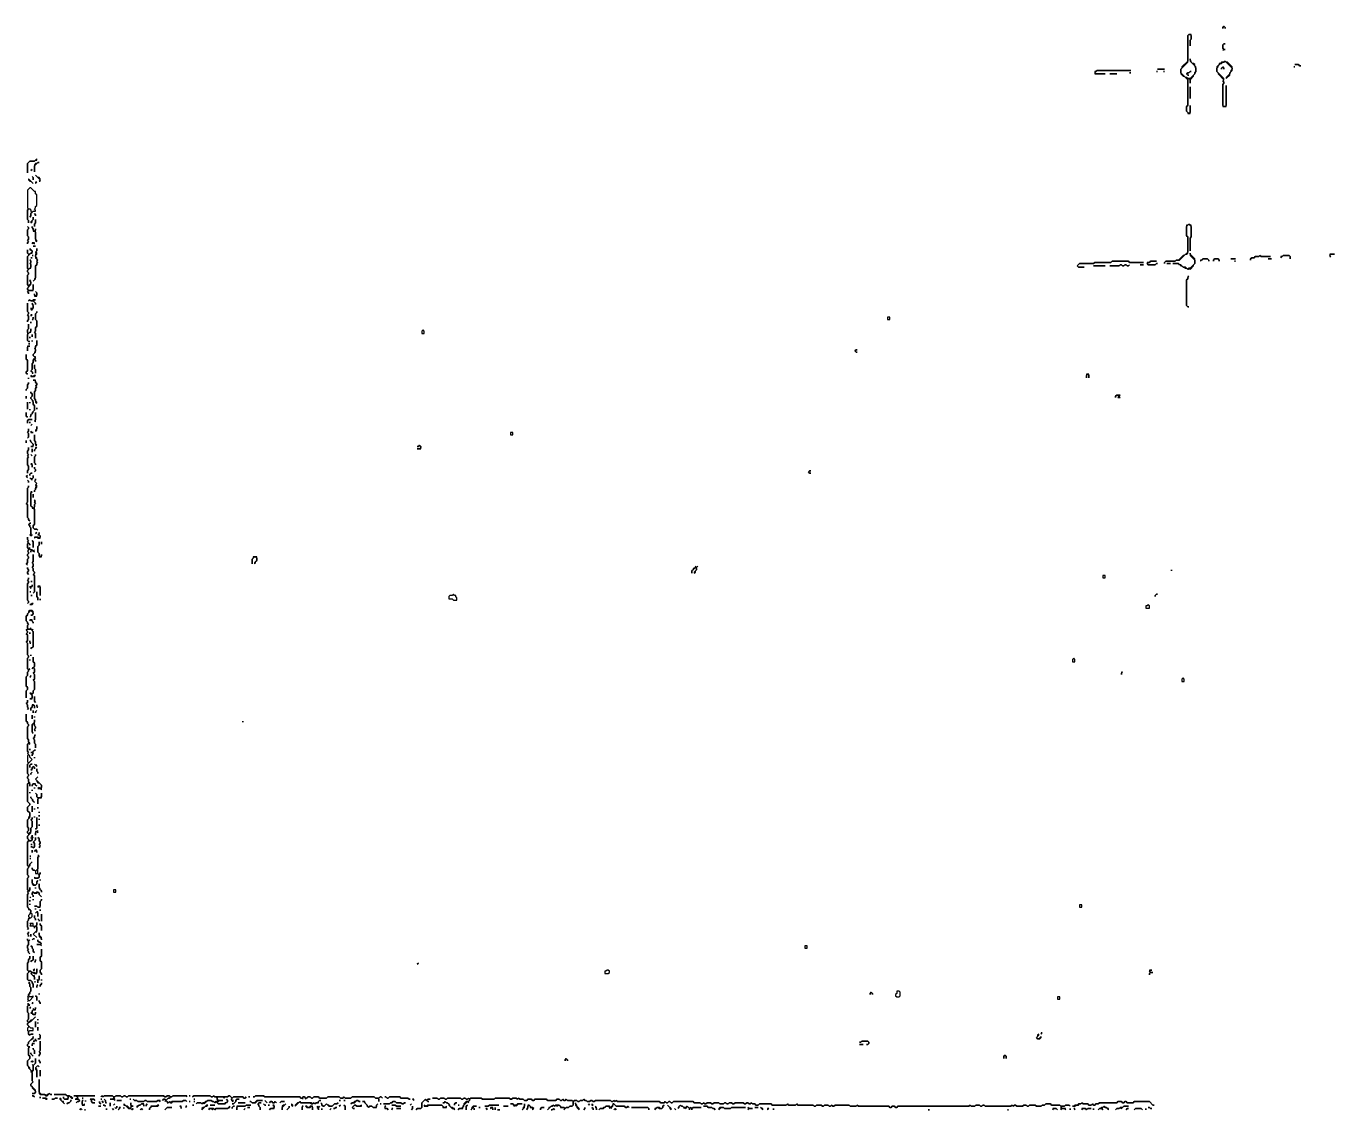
# Model space of a CAD drawing. Header units: metres. Extents: x 0 to 3575, y 1 to 2763.
# Drawn here: x 0 to 1126, y 1 to 932 of the extents above; entities that cross this region are included whole.
import ezdxf

# ---------------------------------------------------------------- set-up
doc = ezdxf.new("R2010")
doc.units = ezdxf.units.M

msp = doc.modelspace()

# ---------------------------------------------------------------- linework, layer by layer
for points in [[(999, 925), (998, 924), (998, 902), (993, 897), (993, 896), (992, 895), (992, 891), (994, 889), (995, 889), (998, 886), (998, 864), (997, 863), (997, 859), (998, 858), (998, 857), (1000, 857), (1000, 864), (1000, 858), (999, 857), (997, 859), (997, 863), (998, 864), (998, 886), (999, 887), (1000, 886), (1000, 883), (1000, 886), (1003, 889), (1003, 890), (1004, 891), (1004, 892), (1005, 893), (1005, 897), (1004, 898), (1004, 899), (1003, 900), (1002, 900), (1001, 901), (1001, 902), (1000, 903), (1000, 904), (1000, 902), (1004, 898), (1004, 897), (1005, 896), (1005, 893), (1004, 892), (1004, 891), (1000, 887), (998, 887), (997, 888), (996, 888), (992, 892), (992, 895), (998, 901), (998, 924), (999, 925), (1000, 925), (1001, 924), (1001, 921), (1000, 920), (1000, 915), (1000, 920), (1001, 921), (1001, 925)], [(1029, 932), (1028, 931), (1028, 930), (1028, 931), (1029, 932), (1030, 931), (1030, 930), (1030, 931)], [(1029, 917), (1028, 916), (1028, 913), (1029, 912), (1028, 911), (1029, 912), (1030, 912), (1029, 912), (1028, 913), (1028, 916), (1029, 917), (1030, 917)], [(1030, 902), (1029, 901), (1027, 901), (1026, 900), (1025, 900), (1025, 899), (1023, 897), (1023, 893), (1024, 892), (1024, 891), (1029, 886), (1028, 885), (1029, 884), (1029, 883), (1028, 882), (1028, 863), (1031, 863), (1031, 881), (1031, 864), (1030, 863), (1029, 863), (1028, 864), (1028, 882), (1029, 883), (1029, 884), (1028, 885), (1029, 886), (1029, 887), (1023, 893), (1023, 896), (1024, 897), (1024, 898), (1026, 900), (1027, 900), (1028, 901), (1029, 901), (1030, 902), (1036, 896), (1036, 895), (1035, 894), (1035, 893), (1034, 892), (1034, 891), (1031, 888), (1031, 887), (1034, 890), (1034, 892), (1036, 894), (1036, 897), (1032, 901), (1031, 901)], [(920, 894), (919, 893), (918, 893), (918, 891), (927, 891), (919, 891), (918, 892), (920, 894), (949, 894)], [(931, 891), (937, 891)], [(948, 892), (949, 892)], [(971, 893), (972, 893)], [(972, 895), (978, 895)], [(977, 893), (978, 893)], [(1000, 893), (999, 892), (998, 892), (997, 891), (998, 890), (999, 890), (998, 890), (997, 891), (998, 892), (999, 892), (1000, 893), (1001, 893)], [(1001, 891)], [(1028, 897), (1027, 896), (1027, 895), (1027, 896), (1028, 897), (1029, 896), (1029, 895), (1029, 896)], [(1089, 897), (1090, 897)], [(1090, 899), (1093, 899), (1094, 898), (1095, 898), (1094, 898), (1093, 899)], [(1000, 880), (1000, 870)], [(9, 818), (7, 816), (3, 816), (1, 814), (1, 806), (1, 814), (3, 816), (7, 816), (8, 817), (9, 817)], [(4, 814)], [(4, 812)], [(10, 815), (9, 814), (8, 814), (7, 813), (7, 807), (7, 812), (10, 815), (11, 815)], [(0, 804)], [(2, 801), (2, 800), (3, 799), (4, 799), (6, 797)], [(5, 809), (4, 808)], [(5, 805)], [(5, 803), (6, 802), (6, 800), (6, 802)], [(8, 804), (12, 800), (11, 799), (12, 799), (12, 801), (11, 802), (10, 802)], [(8, 801)], [(3, 793), (1, 791), (1, 776), (2, 775), (1, 774), (1, 766), (2, 765), (2, 763), (2, 765), (1, 766), (1, 774), (2, 775), (3, 775), (4, 774), (4, 773), (5, 772), (4, 771), (4, 769), (3, 768), (4, 769), (4, 771), (6, 773), (8, 773), (8, 774), (7, 775), (8, 776), (8, 777), (9, 778), (9, 787), (8, 788), (8, 790), (7, 790), (4, 793)], [(8, 798), (8, 797), (9, 798)], [(6, 768), (6, 766), (4, 764), (4, 763), (5, 764), (5, 765), (6, 766)], [(7, 771), (8, 770), (8, 769), (8, 770)], [(8, 766), (8, 763), (7, 762), (7, 760), (7, 762), (8, 763)], [(1, 760), (2, 759), (2, 758), (1, 757), (1, 752), (2, 751), (2, 749), (1, 748), (2, 747), (1, 746), (1, 745), (1, 746), (2, 747), (1, 748), (2, 749), (2, 751), (1, 752), (1, 757), (2, 758), (2, 759)], [(5, 760), (5, 759), (6, 758), (6, 756), (7, 756), (8, 755), (8, 748), (9, 747), (9, 748), (8, 749), (8, 758), (8, 757), (7, 756), (6, 757), (6, 758), (5, 759)], [(999, 762), (998, 761), (997, 761), (997, 752), (998, 751), (998, 738), (995, 735), (994, 735), (990, 731), (988, 731), (987, 730), (979, 730), (978, 729), (978, 728), (978, 729), (979, 730), (987, 730), (988, 731), (991, 731), (996, 736), (997, 736), (998, 737), (998, 751), (997, 752), (997, 760), (999, 762), (1001, 760), (1001, 751), (1000, 750), (1000, 739), (1000, 750), (1001, 751), (1001, 761), (1000, 761)], [(5, 746), (5, 745), (6, 746), (7, 745), (7, 746)], [(3, 741), (3, 740), (4, 740), (5, 739), (5, 738), (3, 736), (2, 736), (1, 737), (1, 740), (1, 737), (2, 736), (2, 735), (1, 734), (1, 724), (2, 723), (1, 722), (1, 721), (2, 720), (2, 719), (1, 718), (1, 710), (2, 709), (2, 708), (1, 707), (1, 706), (2, 705), (1, 704), (2, 703), (2, 702), (2, 703), (1, 704), (2, 705), (6, 705), (6, 710), (6, 706), (5, 705), (2, 705), (1, 706), (1, 707), (4, 710), (4, 713), (3, 714), (3, 713), (4, 712), (4, 711), (2, 709), (1, 710), (1, 718), (2, 719), (2, 720), (1, 721), (1, 722), (3, 724), (4, 724), (4, 731), (3, 731), (4, 730), (4, 729), (3, 728), (4, 727), (4, 725), (2, 723), (1, 724), (1, 734), (4, 737), (5, 737), (5, 739)], [(4, 733), (5, 733)], [(5, 735), (6, 735)], [(6, 743), (8, 743)], [(9, 741), (9, 739), (8, 738), (9, 737), (8, 736), (8, 733), (9, 732), (9, 727), (8, 726), (8, 716), (7, 715), (7, 714), (6, 713), (8, 715), (8, 726), (9, 727), (9, 728), (10, 729), (9, 730), (10, 731), (9, 732), (9, 733), (8, 734), (8, 735), (9, 736), (9, 737), (8, 738), (9, 739)], [(1000, 737), (1000, 735), (1004, 731), (1004, 728), (1000, 724), (999, 724), (998, 723), (996, 725), (994, 725), (992, 727), (991, 727), (990, 728), (985, 728), (990, 728), (992, 726), (993, 726), (994, 725), (995, 725), (996, 724), (997, 724), (998, 723), (999, 724), (1000, 723), (1003, 726), (1003, 727), (1004, 728), (1004, 732), (1000, 736)], [(1011, 732), (1010, 731), (1009, 731), (1009, 730), (1011, 732), (1015, 732), (1016, 731), (1016, 730), (1016, 731), (1015, 732)], [(1021, 732), (1020, 731), (1020, 730), (1020, 731), (1021, 732), (1024, 732), (1025, 731), (1025, 730), (1025, 731), (1024, 732)], [(1035, 732), (1039, 732)], [(1060, 735), (1059, 734), (1056, 734), (1055, 733), (1053, 733), (1052, 732), (1052, 731), (1052, 732), (1053, 733), (1055, 733), (1056, 734), (1059, 734), (1060, 735), (1061, 734), (1069, 734), (1061, 734)], [(1067, 732), (1070, 732)], [(1080, 735), (1079, 734), (1078, 734), (1078, 733), (1080, 735), (1085, 735), (1086, 734), (1086, 732), (1086, 734), (1085, 735)], [(1084, 732)], [(1120, 736), (1120, 734), (1121, 734), (1120, 735), (1121, 736), (1124, 736)], [(1124, 733)], [(1126, 735)], [(1126, 733)], [(933, 730), (932, 729), (918, 729), (917, 728), (905, 728), (903, 726), (904, 725), (909, 725), (904, 725), (903, 726), (905, 728), (917, 728), (918, 729), (932, 729), (933, 730), (947, 730), (948, 729), (960, 729), (948, 729), (947, 730)], [(917, 726), (927, 726)], [(940, 727), (939, 726), (931, 726), (939, 726), (940, 727), (941, 727), (942, 726), (943, 726), (944, 727), (945, 727), (946, 726), (947, 726), (948, 727), (947, 726), (946, 726), (945, 727), (944, 727), (943, 726), (942, 726), (941, 727)], [(957, 727), (960, 727)], [(966, 730), (965, 729), (963, 729), (963, 728), (964, 727), (970, 727), (971, 728), (972, 728), (971, 728), (970, 727), (964, 727), (963, 728), (964, 729), (965, 729), (966, 730), (971, 730)], [(980, 728), (983, 728)], [(1036, 730)], [(1038, 730), (1039, 730)], [(1054, 731)], [(1060, 731)], [(1062, 731)], [(998, 717), (998, 715), (997, 714), (997, 692), (998, 691), (999, 691), (998, 691), (997, 692), (997, 714), (998, 715), (998, 716), (999, 717)], [(4, 703)], [(8, 704), (9, 703), (9, 701), (8, 700), (7, 701), (7, 702), (7, 700), (9, 700), (9, 703)], [(1, 694), (1, 687), (2, 686), (2, 685), (1, 684), (2, 683), (2, 680), (1, 679), (1, 678), (1, 679), (2, 680), (2, 683), (1, 684), (2, 685), (2, 686), (1, 687)], [(3, 697), (2, 696), (3, 697), (4, 696), (6, 696), (8, 694), (8, 693), (8, 694), (6, 696), (7, 697), (8, 697), (6, 697), (5, 696), (4, 696)], [(3, 692)], [(5, 694), (5, 693), (6, 692), (6, 690), (5, 689), (4, 690), (4, 689), (5, 688), (5, 689), (6, 690), (6, 693)], [(9, 687), (9, 686), (8, 685), (8, 680), (9, 679), (9, 674), (8, 673), (8, 670), (7, 669), (8, 668), (8, 664), (8, 668), (7, 669), (8, 670), (8, 673), (9, 674), (9, 679), (8, 680), (8, 685), (9, 686)], [(2, 676), (2, 672), (1, 671), (1, 662), (2, 661), (3, 661), (2, 661), (1, 662), (1, 667), (3, 669), (4, 669), (4, 672), (4, 670), (2, 668), (1, 669), (1, 671), (2, 672)], [(4, 684), (4, 683), (5, 684)], [(4, 678), (4, 677)], [(6, 682), (6, 681), (5, 680), (6, 680)], [(740, 682), (740, 680), (742, 680), (742, 682)], [(3, 665), (3, 664)], [(5, 667), (5, 665)], [(341, 671), (340, 670), (340, 668), (342, 668), (342, 670)], [(1, 657), (1, 653), (1, 656), (2, 657), (3, 657)], [(2, 659), (3, 659)], [(9, 662), (9, 658), (8, 657), (8, 656), (7, 655), (8, 654), (8, 653), (7, 652), (7, 651), (6, 650), (6, 649), (8, 647), (7, 646), (6, 646), (6, 643), (5, 642), (5, 637), (4, 636), (5, 635), (5, 634), (6, 634), (4, 636), (5, 637), (5, 642), (6, 643), (6, 645), (7, 646), (8, 645), (8, 644), (8, 645), (7, 646), (8, 647), (8, 648), (7, 648), (6, 649), (6, 650), (8, 652), (8, 657), (9, 658)], [(4, 654)], [(5, 662), (5, 661)], [(7, 662)], [(713, 654), (712, 653), (713, 652), (714, 652), (713, 652), (712, 653), (713, 654), (714, 654)], [(0, 650), (0, 646), (1, 645), (1, 636), (0, 635), (0, 634), (1, 633), (0, 634), (0, 635), (1, 636), (1, 645), (0, 646)], [(3, 648)], [(4, 652)], [(4, 650)], [(4, 632), (4, 631), (7, 631), (8, 632), (7, 632), (6, 631), (5, 631)], [(7, 641), (7, 638), (8, 637), (8, 634), (8, 637), (7, 638)], [(911, 633), (911, 630), (911, 632), (912, 633), (913, 632), (913, 630), (913, 633)], [(2, 626), (2, 625), (1, 624), (1, 621), (0, 620), (0, 619), (0, 620), (1, 621), (1, 624), (2, 625)], [(2, 630), (2, 629)], [(6, 628), (7, 628), (8, 627), (8, 626), (9, 625), (9, 624), (8, 623), (9, 622), (8, 621), (8, 619), (7, 618), (7, 612), (8, 611), (8, 609), (9, 608), (9, 609), (8, 610), (8, 611), (7, 612), (7, 618), (8, 619), (8, 621), (9, 622), (8, 623), (9, 624), (9, 625), (8, 626), (8, 628)], [(0, 614), (0, 612)], [(1, 609), (1, 603)], [(2, 619)], [(4, 618), (4, 617), (5, 616), (5, 614), (4, 613), (4, 612), (5, 611), (5, 610), (6, 609), (6, 607), (7, 606), (7, 602), (5, 600), (5, 599), (4, 598), (4, 597), (3, 596), (4, 597), (4, 598), (6, 600), (6, 601), (7, 602), (7, 606), (6, 607), (6, 610), (4, 612), (4, 613), (5, 614), (5, 616), (4, 617)], [(3, 609), (3, 608)], [(937, 615), (936, 614), (936, 613), (936, 614), (937, 615), (938, 615), (939, 614), (938, 613), (940, 613), (939, 614), (940, 615)], [(0, 600), (0, 597), (1, 596), (0, 597)], [(3, 603), (3, 602)], [(8, 600), (8, 594), (7, 593), (8, 592)], [(9, 604), (9, 603)], [(2, 594), (1, 593), (1, 591), (1, 593), (2, 594), (5, 594)], [(2, 586), (2, 584), (1, 583), (2, 582), (2, 579), (1, 578), (2, 579), (2, 582), (1, 583), (2, 584)], [(3, 592), (3, 591)], [(5, 590), (4, 589)], [(6, 587)], [(9, 588), (9, 586), (8, 585), (8, 584), (9, 585)], [(0, 576), (0, 574)], [(3, 576), (6, 573), (6, 572), (5, 571), (4, 571), (6, 571), (6, 573), (4, 575), (4, 576)], [(4, 584), (4, 583), (6, 583), (5, 583)], [(7, 581), (7, 576), (8, 575), (8, 572), (9, 572), (8, 573), (8, 575), (7, 576)], [(416, 583), (416, 581), (418, 581), (418, 583)], [(2, 570), (2, 568), (1, 567), (1, 565), (2, 564), (1, 563), (2, 562), (1, 561), (1, 555), (2, 554), (2, 551), (1, 550), (1, 548), (1, 550), (2, 551), (2, 554), (1, 555), (1, 561), (2, 562), (1, 563), (2, 564), (1, 565), (1, 567), (2, 568)], [(3, 573)], [(4, 564), (5, 563)], [(5, 569), (5, 566)], [(8, 570), (8, 569), (7, 568), (7, 567), (7, 568), (9, 570)], [(8, 564), (8, 563), (7, 562), (7, 557), (8, 556), (8, 555), (8, 556), (7, 557), (7, 562), (8, 563)], [(338, 572), (337, 571), (336, 571), (337, 571), (338, 572), (339, 571), (339, 570), (338, 569), (336, 569), (339, 569), (339, 571)], [(4, 556), (5, 555), (5, 553), (5, 556)], [(7, 553), (7, 552), (8, 551), (8, 550), (7, 549), (8, 550), (8, 551), (7, 552)], [(1, 546), (0, 545), (1, 544), (0, 545)], [(1, 542), (2, 541), (2, 540), (2, 541)], [(4, 548), (3, 547), (3, 546), (3, 547), (4, 548), (5, 548)], [(6, 546), (6, 544), (5, 543), (4, 543), (3, 544), (5, 542), (5, 543), (6, 544)], [(8, 543), (8, 542), (7, 541), (9, 539), (8, 538), (9, 537), (8, 536), (8, 534), (7, 533), (7, 532), (7, 533), (8, 534), (8, 535), (9, 536), (9, 537), (8, 538), (9, 539), (7, 541), (8, 542)], [(673, 550), (672, 549), (673, 548), (674, 548), (673, 548), (672, 549), (673, 550), (674, 550)], [(2, 537), (2, 536), (1, 535), (1, 523), (0, 522), (1, 521), (1, 510), (2, 509), (2, 508), (3, 507), (2, 508), (2, 509), (1, 510), (1, 521), (0, 522), (1, 523), (1, 535), (2, 536)], [(4, 532), (4, 520), (5, 519), (5, 518), (6, 518), (7, 517), (7, 504), (6, 503), (6, 501), (7, 500), (9, 500), (10, 499), (9, 500), (7, 500), (6, 501), (6, 503), (7, 504), (7, 521), (8, 522), (7, 523), (8, 524), (7, 525), (7, 523), (8, 522), (7, 521), (7, 519), (6, 518), (4, 520), (4, 531), (5, 532)], [(6, 530), (6, 527)], [(3, 505), (2, 504), (3, 503), (3, 502), (4, 501), (4, 496), (3, 495), (4, 494), (5, 495), (4, 496), (4, 501), (3, 502), (3, 503), (2, 504), (3, 505), (4, 505)], [(11, 497), (11, 496), (10, 495), (11, 495), (12, 494), (12, 493), (11, 492), (10, 493), (7, 493), (7, 492), (8, 493), (9, 493), (10, 492), (12, 492), (12, 494), (11, 495)], [(9, 497), (8, 496)], [(1, 493), (1, 491), (2, 490), (1, 489), (2, 488), (1, 487), (1, 484), (2, 483), (2, 482), (1, 481), (2, 480), (2, 479), (1, 478), (1, 477), (2, 476), (2, 475), (1, 474), (1, 471), (0, 470), (1, 469), (0, 470), (1, 471), (1, 474), (2, 475), (2, 476), (1, 477), (1, 478), (2, 479), (2, 480), (1, 481), (3, 483), (4, 482), (4, 480), (4, 481), (5, 482), (7, 480), (6, 481), (7, 482), (6, 481), (5, 482), (4, 482), (3, 483), (3, 484), (2, 483), (1, 484), (1, 487), (2, 488), (3, 487), (3, 486), (3, 487), (1, 489), (2, 490), (1, 491)], [(5, 492)], [(5, 490), (6, 489), (6, 484), (6, 489)], [(11, 489), (11, 486), (10, 485), (10, 480), (11, 479), (11, 476), (13, 476), (13, 478), (13, 477), (12, 476), (11, 477), (11, 479), (10, 480), (10, 485), (11, 486)], [(13, 489), (13, 487)], [(6, 478), (6, 472), (5, 471), (6, 470), (6, 468), (5, 467), (6, 466), (6, 464), (7, 463), (7, 462), (6, 461), (7, 460), (7, 446), (6, 445), (7, 446), (7, 460), (6, 461), (7, 462), (7, 463), (6, 464), (6, 466), (5, 467), (6, 468), (6, 470), (5, 471), (6, 472)], [(195, 476), (195, 475), (194, 474), (194, 470), (194, 474), (196, 476), (197, 476), (198, 475), (198, 473), (196, 471), (196, 470), (197, 471), (197, 472), (198, 473), (198, 476)], [(1, 467), (1, 466), (2, 465), (2, 464), (1, 463), (1, 462), (2, 461), (1, 462), (1, 463), (2, 464), (2, 465), (1, 466)], [(3, 471)], [(4, 469)], [(575, 468), (575, 467), (574, 466), (573, 466), (573, 465), (572, 464), (572, 462), (572, 464), (575, 467), (576, 466), (576, 465), (574, 463), (574, 462), (575, 463), (575, 464), (576, 465), (576, 467), (577, 468), (576, 467)], [(577, 470)], [(984, 465), (984, 464)], [(986, 466)], [(986, 464)], [(2, 458), (2, 457), (1, 456), (2, 455), (2, 454), (1, 453), (1, 439), (2, 438), (2, 437), (1, 436), (2, 437), (2, 438), (1, 439), (1, 453), (2, 454), (2, 455), (1, 456), (2, 457)], [(5, 452), (5, 451), (4, 450), (3, 451), (3, 450), (4, 449), (4, 450), (5, 451)], [(4, 455), (5, 455)], [(10, 451), (10, 450), (11, 451), (12, 450), (12, 443), (12, 451)], [(925, 460), (925, 458), (927, 458), (927, 460)], [(3, 446), (4, 446)], [(4, 443), (5, 443)], [(9, 446), (9, 442), (10, 441), (10, 439), (10, 441), (9, 442)], [(12, 440), (12, 439)], [(367, 444), (366, 443), (364, 443), (363, 442), (363, 440), (366, 440), (367, 439), (370, 439), (370, 441), (369, 442), (369, 443), (368, 443)], [(971, 444), (970, 443), (970, 442), (970, 443), (971, 444), (972, 444)], [(972, 442)], [(3, 430), (2, 429), (2, 428), (1, 427), (1, 426), (0, 425), (0, 421), (1, 420), (1, 419), (2, 418), (1, 417), (1, 414), (0, 413), (1, 412), (1, 411), (0, 410), (1, 409), (1, 404), (0, 403), (1, 402), (1, 392), (2, 391), (2, 390), (1, 389), (1, 380), (2, 379), (2, 378), (1, 377), (1, 374), (0, 373), (0, 365), (1, 364), (1, 362), (0, 361), (0, 355), (0, 361), (1, 362), (1, 364), (0, 365), (0, 373), (1, 374), (1, 377), (2, 378), (2, 379), (3, 380), (2, 379), (1, 380), (1, 389), (2, 390), (2, 391), (1, 392), (1, 402), (0, 403), (1, 404), (1, 409), (0, 410), (1, 411), (1, 412), (0, 413), (1, 414), (4, 414), (6, 412), (6, 399), (5, 398), (4, 398), (4, 397), (6, 399), (6, 412), (5, 413), (6, 414), (5, 413), (4, 414), (4, 415), (3, 414), (2, 414), (1, 415), (1, 417), (2, 418), (1, 419), (1, 420), (0, 421), (0, 425), (1, 426), (1, 427), (4, 430), (6, 428), (6, 427), (5, 426), (4, 426), (5, 426), (6, 427), (6, 429), (5, 430)], [(5, 436), (4, 435), (3, 435), (5, 435), (6, 436)], [(5, 439)], [(964, 435), (963, 434), (962, 434), (962, 432), (965, 432), (965, 434)], [(3, 422), (3, 421), (4, 422), (6, 420), (6, 419), (6, 420), (5, 421), (5, 422)], [(5, 417)], [(7, 425), (7, 422)], [(3, 411), (3, 410)], [(3, 404), (3, 402), (4, 402), (3, 403)], [(4, 400)], [(6, 390), (6, 386), (7, 385), (7, 382), (5, 380), (6, 381), (7, 380), (7, 377), (6, 376), (7, 375), (7, 371), (6, 370), (7, 369), (7, 362), (6, 361), (6, 359), (5, 358), (4, 359), (3, 359), (5, 357), (5, 355), (4, 354), (3, 354), (5, 354), (5, 358), (6, 359), (6, 361), (7, 362), (7, 369), (6, 370), (7, 371), (7, 375), (6, 376), (7, 377), (7, 380), (6, 381), (7, 382), (7, 385), (6, 386)], [(3, 388), (3, 387)], [(4, 392), (4, 391)], [(900, 389), (899, 388), (899, 386), (901, 386), (901, 388)], [(4, 374), (3, 373), (4, 373)], [(941, 377), (941, 375), (941, 376), (942, 377)], [(994, 372), (993, 371), (993, 369), (995, 369), (995, 371)], [(1, 353), (1, 351), (0, 350), (1, 349), (1, 347), (2, 346), (1, 345), (2, 346), (1, 347), (1, 349), (0, 350), (1, 351)], [(2, 357)], [(3, 351)], [(7, 356), (7, 352), (8, 351), (7, 352)], [(0, 341), (0, 335), (1, 334), (1, 333), (2, 332), (2, 331), (1, 330), (1, 320), (2, 319), (2, 316), (1, 315), (1, 309), (2, 308), (1, 307), (2, 306), (1, 305), (1, 300), (2, 299), (1, 298), (1, 290), (2, 289), (2, 288), (1, 287), (1, 286), (2, 285), (2, 282), (1, 281), (1, 266), (3, 264), (3, 263), (1, 261), (1, 258), (3, 256), (3, 253), (2, 252), (2, 251), (1, 250), (1, 244), (2, 243), (2, 241), (1, 240), (1, 239), (2, 238), (2, 237), (1, 236), (1, 234), (2, 233), (2, 232), (1, 231), (1, 211), (2, 210), (2, 209), (1, 208), (1, 203), (2, 202), (2, 201), (1, 200), (1, 190), (2, 189), (1, 188), (2, 187), (1, 186), (1, 175), (2, 174), (2, 173), (3, 173), (4, 172), (4, 171), (3, 170), (3, 169), (2, 168), (2, 167), (3, 166), (2, 165), (2, 164), (1, 163), (1, 158), (2, 157), (1, 156), (2, 157), (1, 158), (1, 163), (2, 164), (2, 165), (3, 166), (4, 166), (5, 167), (5, 169), (4, 170), (4, 172), (1, 175), (1, 186), (2, 187), (1, 188), (2, 189), (3, 189), (3, 192), (3, 190), (2, 189), (1, 190), (1, 200), (2, 201), (2, 202), (1, 203), (1, 208), (2, 209), (2, 210), (3, 211), (3, 212), (5, 214), (3, 212), (3, 211), (2, 210), (1, 211), (1, 231), (2, 232), (4, 232), (5, 233), (5, 234), (6, 235), (5, 236), (5, 237), (5, 236), (4, 235), (5, 234), (5, 233), (4, 232), (3, 232), (1, 234), (1, 236), (4, 239), (4, 243), (5, 244), (5, 249), (4, 250), (5, 251), (5, 252), (5, 251), (4, 250), (5, 249), (5, 244), (4, 243), (4, 240), (2, 238), (1, 239), (1, 240), (2, 241), (2, 243), (1, 244), (1, 250), (3, 252), (3, 256), (1, 258), (1, 261), (3, 263), (3, 264), (1, 266), (1, 281), (2, 282), (3, 281), (3, 279), (3, 282), (2, 283), (2, 285), (1, 286), (1, 287), (2, 288), (2, 289), (1, 290), (1, 298), (5, 302), (3, 304), (3, 305), (1, 307), (2, 308), (1, 309), (1, 315), (2, 316), (3, 315), (3, 316), (2, 317), (2, 319), (1, 320), (1, 330), (2, 331), (2, 332), (1, 333), (1, 334), (0, 335)], [(3, 349)], [(3, 342)], [(3, 338)], [(5, 349), (5, 347), (4, 346), (4, 344), (4, 346), (5, 347), (5, 348), (6, 349), (7, 348), (7, 346), (7, 348), (6, 349)], [(5, 340), (5, 337)], [(6, 344), (6, 342)], [(7, 339), (7, 338)], [(9, 344), (8, 343), (8, 342), (8, 343)], [(9, 349), (9, 347), (10, 347), (9, 348)], [(7, 336), (7, 334), (5, 332), (5, 325), (6, 325), (5, 326), (5, 332), (6, 333), (7, 332), (7, 331), (8, 330), (8, 329), (7, 328), (7, 327), (8, 327), (7, 328), (8, 329), (8, 330), (7, 331)], [(186, 337)], [(186, 335), (186, 334)], [(188, 334)], [(3, 326)], [(3, 324)], [(7, 323), (7, 321), (6, 320), (7, 319), (7, 316), (8, 315), (8, 312), (8, 315), (7, 316), (7, 319), (6, 320), (7, 321), (7, 322), (8, 323)], [(8, 325)], [(3, 311), (3, 310)], [(7, 310), (5, 308), (4, 308), (5, 308), (6, 307), (5, 306), (5, 305), (5, 306), (6, 307), (6, 309), (7, 310), (8, 310)], [(8, 306)], [(9, 308)], [(4, 298), (3, 297), (3, 295), (3, 297), (4, 298), (5, 298)], [(6, 296), (5, 295), (5, 294), (4, 293), (5, 293), (5, 295), (6, 296), (7, 295), (7, 294), (7, 295)], [(7, 304), (7, 303)], [(7, 298), (9, 296), (9, 297), (8, 297)], [(9, 303)], [(9, 294), (9, 292), (10, 291), (10, 290), (10, 291), (9, 292)], [(5, 291), (4, 290), (4, 289), (4, 290)], [(5, 287)], [(7, 291)], [(7, 289)], [(7, 287)], [(10, 287), (8, 285), (9, 284), (9, 283), (10, 282), (11, 282), (13, 280), (13, 278), (12, 277), (11, 278), (10, 277), (12, 277), (13, 276), (13, 280), (8, 285)], [(3, 274), (3, 273)], [(6, 281), (5, 280), (5, 279), (5, 280), (6, 281), (7, 281), (9, 279), (8, 280), (8, 281)], [(5, 276), (5, 275)], [(7, 278), (7, 277)], [(7, 275)], [(8, 273), (9, 272), (9, 270), (10, 269), (10, 264), (10, 268), (11, 269), (13, 269), (13, 273), (13, 270), (12, 269), (10, 269), (9, 270), (9, 272)], [(11, 275)], [(4, 270), (4, 269), (5, 268), (5, 267), (7, 265), (6, 266), (6, 267), (4, 269)], [(5, 262), (5, 257)], [(7, 260), (7, 259)], [(8, 268)], [(10, 261), (10, 260)], [(7, 253), (7, 252)], [(9, 252), (9, 243), (8, 242), (9, 243)], [(11, 257), (11, 256)], [(11, 254), (11, 253)], [(11, 251), (11, 250)], [(10, 241), (9, 240), (8, 240), (8, 237), (8, 239), (9, 240), (10, 239)], [(11, 246), (11, 245)], [(8, 235), (8, 233), (6, 231), (7, 230), (7, 227), (6, 226), (5, 227), (4, 227), (5, 227), (6, 226), (7, 227), (7, 230), (6, 231), (8, 233)], [(4, 229), (5, 229)], [(9, 230)], [(10, 235), (11, 234), (11, 232), (12, 231), (12, 230), (11, 229), (12, 228), (11, 227), (11, 226), (12, 227), (12, 228), (11, 229), (12, 230), (12, 231), (11, 232), (11, 234)], [(3, 219), (4, 219)], [(3, 217), (4, 217)], [(5, 224), (5, 222)], [(10, 220), (11, 219), (10, 218), (10, 208), (8, 206), (7, 207), (6, 207), (5, 208), (5, 209), (5, 208), (6, 207), (7, 207), (8, 206), (8, 204), (10, 204), (11, 203), (11, 201), (10, 200), (8, 200), (7, 201), (7, 200), (10, 200), (11, 201), (11, 203), (12, 204), (12, 205), (12, 204), (11, 203), (10, 204), (10, 218), (11, 219)], [(6, 216)], [(8, 224), (7, 223), (8, 224), (9, 223), (9, 222), (9, 224)], [(7, 213)], [(5, 201)], [(5, 199), (5, 195), (6, 194), (8, 194), (9, 195), (9, 197), (10, 198), (9, 197), (9, 195), (8, 194), (7, 194), (5, 196)], [(8, 192), (8, 191)], [(11, 195), (11, 191), (13, 189), (13, 188), (13, 189), (12, 190), (12, 191), (11, 192)], [(12, 199), (12, 198)], [(3, 184), (4, 183)], [(3, 181), (3, 180)], [(5, 188), (5, 186), (6, 185), (6, 184), (6, 185), (5, 186), (5, 187), (6, 188), (7, 187), (9, 187), (10, 188), (11, 187), (11, 186), (13, 184), (11, 186), (11, 187), (10, 188), (9, 188), (8, 187), (7, 187), (6, 188)], [(6, 182), (6, 181)], [(13, 182), (13, 181), (12, 180), (12, 176), (11, 175), (10, 175), (9, 176), (7, 176), (9, 176), (10, 175), (12, 175), (12, 180), (13, 181)], [(75, 190), (75, 188), (77, 188), (77, 190)], [(3, 178), (3, 177)], [(4, 175)], [(6, 172)], [(8, 174), (8, 173)], [(9, 171), (8, 170), (9, 171), (10, 170), (10, 167), (10, 171)], [(12, 173), (12, 172)], [(13, 169), (13, 163)], [(905, 177), (905, 175), (907, 175), (907, 177)], [(9, 162), (9, 160), (7, 158), (6, 159), (6, 161), (3, 161), (4, 160), (3, 159), (6, 159), (7, 158), (7, 157), (7, 158), (8, 159), (9, 158), (9, 155), (6, 152), (9, 149), (6, 152), (8, 154), (9, 154)], [(7, 168), (7, 166), (8, 165), (8, 164), (8, 165), (7, 166)], [(10, 165), (11, 164), (11, 163), (11, 164)], [(12, 161), (12, 160), (13, 159), (13, 155), (13, 159), (12, 160)], [(2, 154), (2, 153), (1, 152), (2, 151), (2, 150), (2, 151), (1, 152), (2, 153)], [(1, 148), (1, 147), (2, 146), (2, 143), (1, 142), (1, 140), (2, 139), (1, 138), (2, 137), (2, 136), (3, 135), (2, 136), (2, 137), (1, 138), (2, 139), (1, 140), (1, 142), (2, 143), (2, 146), (3, 147), (2, 146), (1, 147)], [(4, 152), (4, 150)], [(6, 148), (5, 147), (6, 148), (7, 148)], [(10, 147), (10, 146), (11, 145), (12, 145), (13, 144), (12, 143), (9, 143), (12, 143), (13, 142), (12, 143), (13, 144), (12, 145), (11, 145), (10, 146)], [(11, 153), (11, 150), (13, 148), (13, 147), (13, 149), (11, 151)], [(4, 145)], [(4, 142), (5, 141), (5, 140), (6, 139), (6, 137), (7, 136), (6, 137), (6, 139), (5, 140), (5, 141)], [(7, 143)], [(8, 145)], [(13, 139), (13, 133), (12, 132), (12, 129), (13, 128), (13, 122), (12, 121), (12, 119), (13, 118), (13, 117), (13, 118), (12, 119), (12, 121), (13, 122), (13, 128), (12, 129), (12, 132), (13, 133)], [(669, 142), (669, 140), (671, 140), (671, 142)], [(3, 133), (3, 131), (2, 130), (2, 128), (1, 127), (1, 121), (2, 120), (2, 119), (1, 118), (1, 113), (2, 112), (4, 112), (5, 111), (5, 110), (6, 109), (6, 106), (6, 109), (5, 110), (5, 111), (4, 112), (2, 112), (1, 113), (1, 118), (3, 120), (4, 120), (5, 119), (4, 118), (7, 115), (7, 113), (7, 116), (6, 116), (4, 118), (5, 119), (6, 119), (7, 118), (9, 118), (9, 122), (9, 119), (8, 118), (7, 119), (5, 119), (4, 120), (2, 120), (1, 121), (1, 127), (2, 128), (2, 130), (3, 131)], [(6, 133), (6, 130), (5, 129), (4, 129), (4, 128), (6, 130)], [(4, 126)], [(5, 135)], [(8, 130), (8, 129), (7, 128), (8, 128)], [(8, 125)], [(334, 126)], [(334, 124)], [(337, 127), (336, 126)], [(336, 124)], [(7, 122), (6, 121), (7, 121)], [(11, 116), (11, 113), (10, 112), (9, 113), (10, 112), (10, 110), (10, 112), (11, 113)], [(13, 113), (13, 112)], [(499, 121), (498, 120), (497, 120), (497, 118), (500, 118), (501, 119), (501, 120), (500, 121)], [(965, 121), (965, 120), (966, 119), (965, 118), (965, 117), (965, 118), (966, 119), (968, 119), (966, 119), (965, 120), (966, 121), (967, 121)], [(967, 117)], [(2, 110), (3, 109), (3, 107), (4, 106), (4, 103), (3, 102), (3, 101), (2, 100), (2, 99), (1, 98), (2, 97), (1, 96), (2, 95), (1, 94), (2, 95), (3, 95), (6, 98), (6, 99), (5, 98), (3, 98), (2, 99), (2, 100), (3, 101), (3, 102), (4, 103), (4, 106), (3, 107), (3, 110)], [(7, 111), (8, 111)], [(7, 104)], [(7, 102)], [(9, 108), (9, 106), (9, 107), (10, 108)], [(10, 103)], [(13, 110), (13, 109), (12, 108), (12, 107), (12, 108), (13, 109)], [(726, 102), (725, 101), (725, 100), (725, 101), (726, 102), (727, 101), (727, 100), (727, 101)], [(748, 103), (748, 101), (747, 100), (747, 99), (748, 98), (750, 98), (751, 99), (751, 102), (750, 103)], [(1, 92), (2, 91), (1, 90), (1, 85), (2, 84), (2, 79), (1, 78), (1, 77), (2, 76), (1, 75), (1, 74), (2, 73), (2, 72), (1, 71), (1, 69), (2, 68), (2, 66), (3, 65), (4, 66), (6, 66), (4, 66), (3, 65), (2, 66), (2, 68), (3, 69), (6, 69), (6, 71), (4, 71), (1, 74), (1, 75), (3, 77), (4, 77), (8, 81), (5, 78), (4, 78), (2, 76), (1, 77), (1, 78), (2, 79), (2, 84), (1, 85), (1, 90), (2, 91), (3, 91), (2, 92)], [(5, 101)], [(5, 93), (5, 92), (6, 93)], [(7, 95)], [(8, 99), (9, 98), (9, 95), (9, 98)], [(9, 101)], [(11, 101), (11, 100)], [(11, 95), (11, 94), (12, 93), (12, 92), (12, 93), (11, 94)], [(12, 97)], [(886, 98), (886, 96), (888, 96), (888, 98)], [(3, 89), (3, 88), (4, 89)], [(8, 89), (8, 88), (7, 87), (6, 88), (6, 87), (5, 86), (5, 85), (4, 84), (5, 84), (6, 83), (8, 83), (8, 85), (8, 84), (7, 83), (6, 83), (5, 84), (5, 86), (6, 87), (8, 87)], [(10, 86)], [(10, 84)], [(10, 79), (10, 78)], [(12, 85)], [(8, 77), (8, 72)], [(8, 68)], [(10, 76), (10, 75)], [(10, 72), (10, 69)], [(6, 64), (6, 63), (2, 59), (2, 58), (1, 57), (1, 56), (2, 55), (2, 48), (3, 47), (3, 45), (1, 43), (1, 39), (2, 38), (2, 37), (4, 35), (4, 34), (5, 33), (5, 26), (6, 25), (4, 23), (4, 22), (5, 21), (5, 20), (8, 17), (8, 16), (7, 15), (5, 15), (7, 15), (8, 16), (8, 18), (4, 22), (4, 23), (6, 25), (5, 26), (5, 34), (6, 35), (6, 39), (8, 41), (8, 45), (8, 41), (6, 39), (5, 40), (6, 39), (6, 35), (5, 34), (3, 36), (3, 37), (1, 39), (1, 43), (3, 45), (3, 47), (2, 48), (2, 54), (3, 55), (2, 55), (1, 56), (1, 57), (2, 58), (2, 59), (5, 62), (6, 62)], [(5, 58), (5, 56), (5, 57), (6, 58), (7, 58)], [(8, 62), (8, 61), (7, 60), (6, 60), (7, 60), (8, 61), (9, 60), (8, 61)], [(8, 65)], [(11, 66), (12, 65), (12, 63), (11, 62), (10, 62), (12, 62), (12, 65)], [(12, 60), (12, 52), (11, 51), (12, 50), (12, 49), (11, 48), (11, 47), (11, 48), (12, 49), (12, 50), (11, 51), (12, 52)], [(718, 60), (717, 59), (716, 59), (717, 59), (718, 60), (723, 60), (724, 59), (724, 58), (723, 57), (722, 57), (723, 57), (724, 58), (724, 59), (723, 60)], [(716, 57), (719, 57)], [(870, 66), (869, 65), (869, 64), (868, 63), (869, 62), (871, 62), (872, 63), (872, 64), (870, 62), (869, 62), (868, 63), (870, 65)], [(872, 67), (872, 66), (873, 67)], [(4, 50), (4, 49), (6, 47), (4, 49)], [(6, 54), (6, 53), (7, 52), (7, 49), (7, 52), (6, 53)], [(841, 48), (840, 47), (840, 45), (840, 47), (841, 48), (842, 47), (842, 45), (842, 47)], [(5, 43), (4, 42), (5, 43), (6, 42)], [(10, 39), (8, 37), (8, 36), (9, 35), (9, 29), (9, 36), (8, 37), (10, 39), (11, 38)], [(11, 44), (11, 43), (12, 42), (12, 41), (12, 42), (11, 43)], [(12, 35), (12, 30)], [(464, 45), (463, 44), (463, 43), (463, 44), (464, 45), (465, 44), (465, 43), (465, 44)], [(11, 27), (11, 15), (12, 14), (16, 14), (17, 13), (18, 13), (20, 15), (21, 14), (22, 14), (21, 14), (20, 15), (19, 14), (18, 14), (17, 13), (16, 14), (13, 14), (11, 16)], [(5, 13), (6, 13), (7, 12), (6, 13)], [(10, 12)], [(12, 12), (12, 11)], [(22, 12)], [(24, 14), (34, 14), (36, 12), (36, 11), (35, 10), (33, 10), (32, 11), (32, 12), (32, 11), (33, 10), (36, 10), (36, 12), (37, 13), (39, 11), (40, 11), (39, 12), (38, 12), (37, 13), (35, 13), (34, 14)], [(41, 13), (43, 13), (44, 12), (44, 11), (43, 10), (42, 10), (45, 10), (46, 9), (45, 8), (44, 8), (43, 7), (44, 8), (45, 8), (46, 9), (44, 11), (44, 12), (45, 13), (59, 13)], [(65, 13), (64, 12), (65, 13), (66, 12), (67, 13), (74, 13), (75, 12), (75, 11), (74, 10), (72, 10), (75, 10), (76, 9), (76, 10), (75, 11), (77, 13), (81, 13), (82, 12), (83, 12), (84, 13), (85, 13), (86, 12), (87, 12), (88, 13), (118, 13), (119, 12), (120, 12), (121, 13), (123, 13), (124, 12), (123, 11), (122, 11), (120, 9), (119, 10), (118, 10), (117, 9), (118, 10), (119, 10), (120, 9), (119, 8), (120, 9), (121, 8), (121, 7), (122, 7), (123, 8), (124, 7), (125, 7), (126, 8), (134, 8), (135, 9), (137, 9), (138, 8), (137, 9), (135, 9), (134, 8), (125, 8), (124, 7), (123, 8), (122, 7), (120, 9), (122, 11), (123, 11), (124, 12), (125, 12), (126, 13), (137, 13), (138, 12), (138, 13), (126, 13), (125, 12), (124, 12), (123, 13), (121, 13), (120, 12), (119, 12), (118, 13), (88, 13), (87, 12), (86, 12), (85, 13), (84, 13), (83, 12), (82, 12), (81, 13), (77, 13), (76, 12), (75, 12), (74, 13), (67, 13), (66, 12)], [(140, 13), (141, 13)], [(144, 13), (143, 12), (144, 13), (158, 13), (159, 12), (160, 12), (161, 13), (162, 12), (163, 12), (164, 11), (164, 10), (165, 9), (164, 8), (163, 8), (162, 7), (161, 8), (160, 8), (159, 9), (156, 9), (155, 8), (154, 8), (153, 7), (152, 7), (151, 6), (150, 7), (147, 7), (146, 6), (147, 7), (150, 7), (151, 6), (152, 7), (153, 6), (156, 9), (159, 9), (160, 8), (161, 8), (162, 7), (163, 8), (165, 6), (171, 6), (173, 8), (173, 9), (172, 10), (173, 9), (173, 8), (172, 7), (171, 7), (170, 6), (165, 6), (164, 7), (166, 9), (169, 9), (165, 9), (164, 10), (164, 11), (165, 12), (169, 12), (170, 11), (171, 12), (173, 12), (174, 13), (175, 13), (177, 11), (176, 10), (177, 9), (177, 8), (178, 9), (177, 9), (176, 10), (178, 12), (186, 12), (187, 11), (188, 11), (189, 12), (188, 11), (187, 11), (186, 12), (178, 12), (177, 11), (175, 13), (174, 13), (173, 12), (162, 12), (161, 13), (160, 12), (159, 12), (158, 13)], [(191, 12), (192, 12)], [(197, 13), (196, 12), (195, 12), (196, 12), (197, 13), (204, 13), (205, 12), (235, 12), (236, 11), (237, 11), (238, 10), (237, 11), (238, 12), (239, 12), (240, 11), (240, 10), (242, 12), (244, 12), (245, 11), (246, 11), (247, 12), (251, 12), (252, 11), (258, 11), (259, 12), (269, 12), (270, 11), (272, 11), (273, 12), (274, 11), (279, 11), (280, 12), (299, 12), (300, 11), (302, 11), (303, 10), (303, 8), (303, 11), (304, 12), (305, 12), (306, 11), (305, 12), (304, 12), (303, 11), (300, 11), (299, 12), (280, 12), (279, 11), (274, 11), (273, 12), (272, 11), (270, 11), (269, 12), (259, 12), (258, 11), (252, 11), (251, 12), (247, 12), (246, 11), (245, 11), (244, 12), (242, 12), (241, 11), (240, 11), (239, 12), (238, 12), (237, 11), (236, 11), (235, 12), (205, 12), (204, 13)], [(308, 12), (309, 12), (310, 11), (311, 11), (312, 12), (321, 12), (322, 11), (328, 11), (329, 10), (330, 10), (329, 10), (328, 11), (322, 11), (321, 12), (312, 12), (311, 11), (310, 11), (309, 12)], [(14, 11), (16, 11), (17, 10), (18, 10), (17, 11)], [(25, 11), (24, 10), (22, 10), (24, 10), (25, 11), (27, 11)], [(29, 11), (29, 10), (33, 6), (32, 7), (32, 8), (31, 8), (30, 9), (30, 10)], [(38, 9), (38, 8), (37, 7), (36, 7), (35, 6), (36, 7), (37, 7), (39, 9)], [(41, 7)], [(47, 2), (46, 1), (47, 2), (48, 1)], [(48, 11), (49, 11)], [(48, 9), (48, 5), (50, 5), (50, 6), (49, 5), (48, 6), (48, 8), (49, 9)], [(50, 1), (51, 1)], [(51, 9), (51, 8)], [(55, 10), (56, 9), (56, 8), (57, 7), (59, 7), (57, 7), (56, 8), (56, 9), (57, 10), (58, 10), (59, 9), (58, 10)], [(60, 11)], [(61, 6)], [(62, 4), (64, 4)], [(63, 8), (63, 7), (64, 6), (63, 7)], [(64, 10), (65, 10)], [(65, 8), (66, 7), (66, 8)], [(66, 5), (67, 5), (68, 4), (67, 5)], [(67, 10), (68, 9), (68, 7), (69, 7), (68, 8), (68, 9)], [(69, 2), (69, 1)], [(70, 10)], [(72, 7), (72, 4)], [(72, 2)], [(74, 2), (75, 1)], [(76, 6), (75, 5)], [(78, 4), (78, 3), (77, 2), (76, 3), (77, 2), (78, 3)], [(78, 9), (82, 9)], [(80, 3), (80, 2), (79, 1), (81, 3)], [(90, 7), (90, 3), (89, 2), (87, 4), (86, 4), (84, 6), (84, 5), (85, 5), (88, 2), (90, 2), (91, 1), (92, 2), (91, 1), (90, 2), (90, 3), (91, 4), (92, 4), (91, 4), (90, 5)], [(84, 3), (84, 2)], [(86, 10)], [(89, 10), (90, 10)], [(92, 10), (93, 9), (95, 9), (96, 8), (101, 8), (102, 9), (103, 9), (104, 8), (112, 8), (113, 9), (114, 9), (115, 8), (115, 9), (113, 9), (112, 8), (104, 8), (103, 9), (102, 9), (101, 8), (96, 8), (95, 9), (93, 9)], [(93, 6)], [(99, 6), (98, 5), (97, 5), (96, 4), (95, 4), (95, 3), (97, 5), (98, 5), (99, 6), (100, 6), (101, 5), (101, 4), (101, 6)], [(99, 2), (98, 1), (99, 2), (100, 1)], [(104, 6), (103, 5), (103, 4), (103, 5)], [(113, 5), (112, 4), (107, 4), (107, 3), (106, 2), (106, 1), (106, 2), (108, 4), (113, 4), (114, 5)], [(107, 6)], [(110, 6)], [(121, 3), (119, 1), (121, 3), (125, 3)], [(125, 1)], [(131, 2)], [(132, 4), (133, 3), (133, 2), (133, 4)], [(137, 4), (137, 3), (138, 4)], [(140, 8), (141, 8)], [(143, 5), (144, 5)], [(144, 10), (145, 10)], [(144, 8), (145, 8)], [(155, 5), (153, 3), (152, 3), (151, 2), (151, 1), (154, 4), (155, 4), (156, 5)], [(175, 4), (173, 2), (163, 2), (162, 1), (161, 2), (157, 2), (157, 1), (158, 2), (159, 2), (160, 1), (161, 2), (162, 1), (163, 2), (173, 2), (174, 3), (175, 3)], [(158, 5), (162, 5)], [(181, 10), (180, 9), (180, 8), (178, 6), (177, 6), (178, 6), (180, 8), (180, 9), (181, 10), (183, 10)], [(178, 4), (177, 3), (177, 2), (177, 3), (178, 4), (179, 4)], [(179, 2)], [(189, 5), (188, 4), (181, 4), (181, 1), (181, 3), (182, 4), (188, 4), (189, 5), (193, 5)], [(182, 7), (188, 7)], [(188, 2), (187, 1)], [(190, 3), (192, 3)], [(198, 9), (196, 7), (194, 7), (193, 8), (192, 8), (193, 8), (194, 7), (197, 7), (199, 9), (203, 9)], [(200, 7), (199, 6), (200, 5), (200, 4), (201, 3), (201, 1), (201, 3), (200, 4), (200, 5), (199, 6), (200, 7), (202, 7)], [(204, 6), (205, 5), (206, 5), (205, 5)], [(205, 9), (207, 7)], [(208, 5), (209, 5)], [(210, 8), (209, 7), (210, 8), (211, 8), (212, 7), (213, 7), (214, 8), (215, 7), (214, 8), (213, 7), (212, 7), (211, 8)], [(212, 5), (213, 4), (213, 3), (212, 2), (210, 2), (209, 1), (210, 2), (213, 2), (213, 5)], [(219, 8), (218, 7), (219, 8), (222, 8)], [(223, 6), (222, 5), (221, 5), (220, 4), (220, 1), (220, 3)], [(226, 4), (226, 3), (224, 1), (226, 3)], [(225, 8)], [(228, 6), (228, 5), (229, 4), (229, 5)], [(252, 9), (250, 7), (249, 7), (248, 6), (247, 7), (246, 6), (245, 7), (236, 7), (235, 8), (234, 7), (233, 7), (231, 5), (231, 4), (235, 8), (236, 7), (244, 7), (245, 6), (246, 6), (247, 7), (248, 6), (249, 7), (251, 7), (251, 8), (252, 9), (253, 9)], [(237, 4), (237, 1), (237, 3), (238, 4)], [(240, 4), (241, 3), (244, 3), (245, 4), (246, 3), (246, 1), (246, 4), (244, 4), (243, 3), (242, 3), (241, 4)], [(250, 4), (250, 3), (251, 2), (251, 1), (251, 3), (252, 4), (251, 3)], [(253, 7), (254, 6), (254, 5), (255, 4), (256, 4), (258, 6), (260, 4), (263, 4), (265, 6), (267, 6), (268, 7), (267, 6), (265, 6), (263, 4), (261, 4), (260, 5), (259, 5), (258, 6), (256, 4), (255, 4), (254, 5), (254, 6)], [(254, 2), (254, 1)], [(262, 2), (261, 1)], [(266, 3), (265, 2), (264, 2), (265, 2), (266, 3), (267, 3)], [(269, 9), (270, 9)], [(270, 5), (269, 4)], [(273, 9), (274, 9)], [(273, 5), (274, 4), (274, 1), (274, 4)], [(274, 7)], [(276, 6)], [(284, 9), (283, 8), (282, 8), (281, 7), (280, 7), (279, 6), (280, 7), (282, 7), (284, 9), (285, 9), (286, 8), (287, 8), (286, 8), (285, 9)], [(282, 5), (280, 3), (281, 2), (282, 2), (281, 2), (280, 3), (282, 5), (283, 5), (284, 4), (288, 4), (288, 5), (287, 4), (284, 4), (283, 5)], [(289, 8), (290, 8), (293, 5), (293, 4), (294, 3), (295, 4), (297, 4), (298, 3), (301, 3), (301, 5), (302, 6), (301, 5), (301, 4), (300, 3), (298, 3), (297, 4), (295, 4), (294, 3), (293, 4), (293, 5), (291, 7), (291, 8)], [(304, 6), (305, 6)], [(315, 8), (314, 7), (313, 7), (312, 6), (307, 6), (312, 6), (313, 7), (314, 7), (315, 8), (317, 8), (318, 7), (322, 7), (323, 6), (324, 6), (325, 7), (326, 7), (325, 7), (324, 6), (323, 6), (322, 7), (318, 7), (317, 8)], [(308, 9)], [(308, 4), (308, 2), (310, 2), (311, 1), (310, 2), (309, 2), (308, 3), (309, 4)], [(311, 4)], [(314, 5), (317, 5), (318, 4), (322, 4), (318, 4), (317, 5)], [(314, 2), (314, 1), (315, 2)], [(318, 2), (322, 2)], [(327, 1)], [(328, 6)], [(328, 4)], [(329, 1)], [(331, 6), (330, 5)], [(331, 8)], [(332, 4), (332, 2), (331, 1), (332, 2)], [(332, 10), (333, 9), (333, 10)], [(343, 10), (340, 7), (340, 3), (339, 2), (336, 2), (335, 1), (336, 2), (339, 2), (340, 3), (340, 7), (343, 10), (345, 8), (346, 8), (345, 8), (344, 9), (345, 10), (347, 10), (345, 10), (344, 9)], [(342, 5), (342, 4), (345, 4), (346, 5), (357, 5), (358, 4), (358, 3), (361, 3), (361, 4), (360, 3), (359, 3), (357, 5), (345, 5), (344, 4), (343, 4)], [(348, 8)], [(349, 11), (353, 11), (354, 10), (355, 10), (356, 11), (359, 11), (360, 10), (361, 10), (362, 11), (373, 11), (374, 10), (375, 10), (376, 11), (377, 11), (378, 10), (379, 10), (380, 11), (381, 10), (381, 9), (380, 8), (378, 8), (376, 6), (376, 5), (375, 4), (375, 3), (374, 2), (372, 2), (371, 1), (372, 2), (375, 2), (375, 3), (376, 4), (376, 5), (379, 8), (380, 7), (380, 8), (381, 9), (381, 10), (382, 11), (391, 11), (392, 10), (402, 10), (403, 11), (415, 11), (416, 10), (417, 10), (418, 11), (421, 11), (422, 10), (423, 11), (424, 10), (427, 10), (428, 9), (430, 9), (431, 10), (434, 10), (435, 9), (436, 9), (437, 10), (447, 10), (448, 9), (455, 9), (456, 10), (458, 10), (459, 9), (460, 9), (461, 10), (462, 9), (463, 9), (464, 10), (465, 9), (469, 9), (470, 8), (470, 5), (469, 4), (467, 4), (466, 3), (464, 3), (463, 2), (462, 3), (460, 3), (458, 5), (455, 5), (454, 4), (453, 5), (452, 4), (451, 4), (450, 3), (449, 3), (449, 2), (448, 1), (451, 4), (452, 4), (453, 5), (454, 4), (455, 5), (456, 4), (457, 5), (458, 5), (459, 4), (459, 3), (462, 3), (463, 2), (462, 1), (464, 3), (466, 3), (467, 4), (469, 4), (470, 5), (470, 8), (471, 9), (473, 9), (474, 8), (475, 8), (476, 9), (478, 9), (479, 10), (480, 9), (481, 9), (482, 8), (484, 8), (485, 9), (486, 9), (487, 8), (488, 8), (489, 9), (502, 9), (503, 8), (504, 8), (505, 9), (506, 8), (507, 9), (508, 8), (544, 8), (545, 7), (548, 7), (549, 8), (550, 7), (551, 7), (552, 8), (553, 8), (554, 7), (555, 7), (556, 8), (573, 8), (574, 7), (579, 7), (580, 6), (581, 6), (582, 7), (583, 6), (584, 6), (585, 7), (588, 7), (589, 6), (590, 6), (591, 7), (595, 7), (596, 6), (599, 6), (600, 7), (601, 7), (602, 6), (603, 6), (604, 7), (606, 7), (607, 6), (608, 6), (609, 7), (616, 7), (617, 6), (618, 6), (619, 7), (620, 7), (621, 6), (622, 6), (623, 7), (624, 6), (626, 6), (627, 5), (629, 5), (630, 6), (640, 6), (641, 5), (653, 5), (654, 6), (655, 5), (661, 5), (662, 6), (663, 5), (676, 5), (677, 4), (678, 4), (679, 5), (683, 5), (684, 4), (685, 4), (686, 5), (689, 5), (690, 4), (691, 4), (692, 5), (693, 4), (694, 4), (695, 5), (707, 5), (708, 4), (713, 4), (714, 5), (715, 4), (741, 4), (742, 3), (743, 3), (744, 4), (746, 4), (747, 3), (748, 3), (749, 4), (810, 4), (811, 5), (812, 4), (815, 4), (816, 5), (819, 5), (820, 4), (821, 4), (822, 5), (823, 5), (824, 4), (846, 4), (847, 5), (848, 4), (849, 5), (850, 5), (851, 4), (856, 4), (857, 5), (859, 5), (860, 4), (861, 4), (862, 5), (867, 5), (868, 4), (872, 4), (873, 5), (875, 5), (876, 6), (880, 6), (881, 5), (888, 5), (889, 4), (889, 1), (890, 2), (892, 2), (893, 1), (893, 2), (890, 2), (889, 3), (890, 4), (892, 4), (893, 5), (896, 5), (897, 4), (896, 5), (893, 5), (892, 4), (889, 4), (888, 5), (881, 5), (880, 6), (876, 6), (875, 5), (873, 5), (872, 4), (868, 4), (867, 5), (862, 5), (861, 4), (860, 4), (859, 5), (857, 5), (856, 4), (851, 4), (850, 5), (849, 5), (848, 4), (847, 5), (846, 4), (824, 4), (823, 5), (822, 5), (821, 4), (820, 4), (819, 5), (816, 5), (815, 4), (812, 4), (811, 5), (810, 4), (749, 4), (748, 3), (747, 3), (746, 4), (744, 4), (743, 3), (742, 3), (741, 4), (715, 4), (714, 5), (713, 4), (708, 4), (707, 5), (695, 5), (694, 4), (693, 4), (692, 5), (691, 4), (690, 4), (689, 5), (686, 5), (685, 4), (684, 4), (683, 5), (679, 5), (678, 4), (677, 4), (676, 5), (663, 5), (662, 6), (661, 5), (655, 5), (654, 6), (653, 5), (641, 5), (640, 6), (630, 6), (629, 5), (627, 5), (626, 6), (624, 6), (623, 7), (622, 6), (621, 6), (620, 7), (619, 7), (618, 6), (617, 6), (616, 7), (609, 7), (608, 6), (607, 6), (606, 7), (604, 7), (603, 6), (602, 6), (601, 7), (600, 7), (599, 6), (596, 6), (595, 7), (591, 7), (590, 6), (589, 6), (588, 7), (585, 7), (584, 6), (583, 6), (582, 7), (581, 6), (580, 6), (579, 7), (574, 7), (573, 8), (556, 8), (555, 7), (554, 7), (553, 8), (552, 8), (551, 7), (550, 7), (549, 8), (548, 7), (545, 7), (544, 8), (508, 8), (507, 9), (506, 8), (505, 9), (504, 8), (503, 8), (502, 9), (489, 9), (488, 8), (487, 8), (486, 9), (485, 9), (484, 8), (482, 8), (481, 9), (480, 9), (479, 10), (478, 9), (476, 9), (475, 8), (474, 8), (473, 9), (471, 9), (470, 8), (469, 9), (465, 9), (464, 10), (463, 9), (462, 9), (461, 10), (460, 9), (459, 9), (458, 10), (456, 10), (455, 9), (448, 9), (447, 10), (437, 10), (436, 9), (435, 9), (434, 10), (431, 10), (430, 9), (428, 9), (427, 10), (424, 10), (423, 11), (422, 10), (421, 11), (418, 11), (417, 10), (416, 10), (415, 11), (403, 11), (402, 10), (392, 10), (391, 11), (382, 11), (381, 10), (380, 11), (379, 10), (378, 10), (377, 11), (376, 11), (375, 10), (374, 10), (373, 11), (362, 11), (361, 10), (360, 10), (359, 11), (356, 11), (355, 10), (354, 10), (353, 11)], [(360, 8), (359, 7), (358, 7), (359, 7), (360, 8), (361, 7), (362, 7), (363, 6), (363, 5), (366, 2), (367, 2), (368, 1), (368, 2), (367, 2), (366, 3), (365, 3), (364, 4), (364, 5), (362, 7), (361, 7)], [(369, 7), (368, 6), (368, 5), (368, 6), (369, 7), (370, 7)], [(371, 5), (372, 5)], [(372, 7)], [(379, 5), (378, 4), (378, 1), (378, 4)], [(384, 4), (383, 3), (383, 2), (382, 1), (384, 3), (385, 2), (385, 1), (385, 2), (384, 3), (385, 4), (387, 4)], [(387, 1)], [(389, 3), (390, 3)], [(392, 4)], [(398, 5), (397, 4), (394, 4), (397, 4), (398, 5), (406, 5)], [(395, 2), (396, 1), (396, 2)], [(399, 3), (399, 2), (400, 3), (401, 2), (401, 1), (401, 3)], [(403, 3), (403, 1)], [(405, 3)], [(405, 1), (407, 1)], [(408, 4)], [(409, 2)], [(410, 4), (414, 4)], [(416, 6), (418, 6), (419, 5), (419, 4), (420, 5), (421, 4), (423, 6), (426, 6), (422, 6), (421, 5), (419, 5), (418, 6)], [(416, 4)], [(428, 6), (428, 4), (427, 3), (427, 2), (426, 1), (428, 3)], [(431, 5), (431, 3), (430, 2), (430, 1), (431, 2), (431, 4), (432, 5), (433, 4), (433, 3), (434, 3), (435, 2), (435, 1), (436, 2), (435, 3), (434, 3), (432, 5)], [(443, 3), (442, 2), (442, 1), (442, 2), (443, 3), (445, 3)], [(453, 2), (452, 1), (451, 1), (452, 1), (453, 2), (454, 1)], [(460, 1)], [(472, 7), (472, 5), (473, 4), (473, 3), (475, 1), (475, 2), (473, 4), (473, 5), (472, 6)], [(480, 3), (480, 2), (479, 1), (480, 2)], [(484, 6), (483, 5)], [(486, 6), (486, 5), (487, 5)], [(486, 3), (487, 2), (487, 1), (487, 2)], [(489, 4), (489, 3), (490, 2), (490, 1), (490, 3)], [(504, 6), (504, 5), (502, 3), (501, 4), (498, 4), (497, 3), (496, 3), (495, 2), (493, 2), (492, 1), (493, 2), (496, 2), (498, 4), (500, 4), (501, 3), (501, 2), (502, 3), (503, 2), (503, 3), (504, 4), (504, 5), (505, 6), (507, 4), (514, 4), (515, 3), (516, 3), (517, 4), (518, 3), (517, 4), (516, 3), (515, 3), (514, 4), (507, 4), (505, 6)], [(506, 2), (505, 1), (506, 2), (507, 1)], [(511, 1)], [(513, 1)], [(520, 3), (534, 3), (535, 2), (535, 1), (535, 2), (534, 3)], [(548, 5), (547, 4), (547, 3), (546, 2), (545, 2), (544, 3), (542, 3), (541, 2), (540, 2), (540, 1), (542, 3), (543, 3), (544, 2), (546, 2), (547, 3), (547, 4)], [(551, 5), (553, 3), (553, 2), (554, 1), (554, 2)], [(557, 2), (558, 1)], [(562, 5), (560, 3), (560, 2), (561, 3), (561, 4), (562, 5), (563, 4), (564, 4), (565, 3), (565, 2), (566, 3), (567, 2), (567, 3), (568, 4), (570, 2), (570, 1), (570, 2), (571, 3), (572, 2), (572, 1), (572, 2), (573, 3), (580, 3), (573, 3), (572, 2), (571, 3), (570, 2), (568, 4), (567, 3), (565, 3), (564, 4), (563, 4)], [(582, 4), (585, 4), (586, 3), (589, 3), (590, 2), (591, 2), (592, 1), (591, 2), (590, 2), (589, 3), (586, 3), (585, 4)], [(596, 3), (595, 2), (595, 1), (597, 3), (599, 3), (600, 2), (605, 2), (606, 3), (618, 3), (606, 3), (605, 2), (600, 2), (599, 3)], [(620, 3), (621, 2), (620, 1), (621, 2), (624, 2), (621, 2)], [(626, 3), (629, 3)], [(626, 1)], [(631, 3), (633, 1), (633, 2), (632, 2)], [(637, 2), (637, 1), (638, 2)], [(642, 2), (642, 1)], [(644, 2)], [(738, 1)], [(740, 1)], [(775, 1), (776, 1)], [(778, 1)], [(843, 1), (844, 1)], [(882, 2), (882, 1), (883, 2), (885, 2), (886, 1), (885, 2)], [(897, 2), (897, 1)], [(938, 8), (937, 7), (922, 7), (921, 6), (919, 6), (918, 5), (917, 5), (916, 6), (915, 5), (913, 5), (912, 6), (908, 6), (907, 7), (906, 6), (904, 6), (903, 5), (901, 5), (900, 4), (899, 4), (901, 4), (902, 5), (904, 5), (905, 6), (906, 6), (907, 7), (908, 6), (912, 6), (913, 5), (915, 5), (916, 6), (917, 5), (918, 5), (919, 6), (921, 6), (922, 7), (937, 7), (938, 8), (941, 8), (942, 7), (943, 7), (944, 8), (945, 8), (946, 7), (951, 7), (952, 8), (965, 8), (968, 5), (969, 5), (968, 5), (965, 8), (952, 8), (951, 7), (946, 7), (945, 8), (944, 8), (943, 7), (942, 7), (941, 8)], [(900, 2), (901, 1), (901, 2)], [(907, 2), (907, 1), (908, 2), (910, 2), (911, 1), (912, 2), (915, 2), (912, 2), (911, 1), (910, 2)], [(917, 2), (917, 1)], [(926, 4), (925, 3), (924, 3), (923, 2), (922, 2), (921, 1), (922, 2), (924, 2), (925, 1), (924, 2), (926, 4), (927, 3), (928, 3), (930, 1), (930, 2), (929, 2), (928, 3), (927, 3)], [(927, 1)], [(943, 4), (942, 3), (940, 3), (939, 2), (937, 2), (936, 1), (937, 2), (939, 2), (940, 3), (941, 2), (943, 4), (947, 4)], [(946, 2), (945, 1), (946, 2), (947, 2)], [(953, 2), (952, 1), (953, 2), (958, 2), (959, 1), (958, 2)], [(962, 2), (962, 1)], [(964, 3), (965, 3), (966, 2), (967, 2), (966, 2), (965, 3)], [(969, 3)], [(969, 1)]]:
    msp.add_lwpolyline(points, close=True)

doc.saveas('drawing.dxf')
